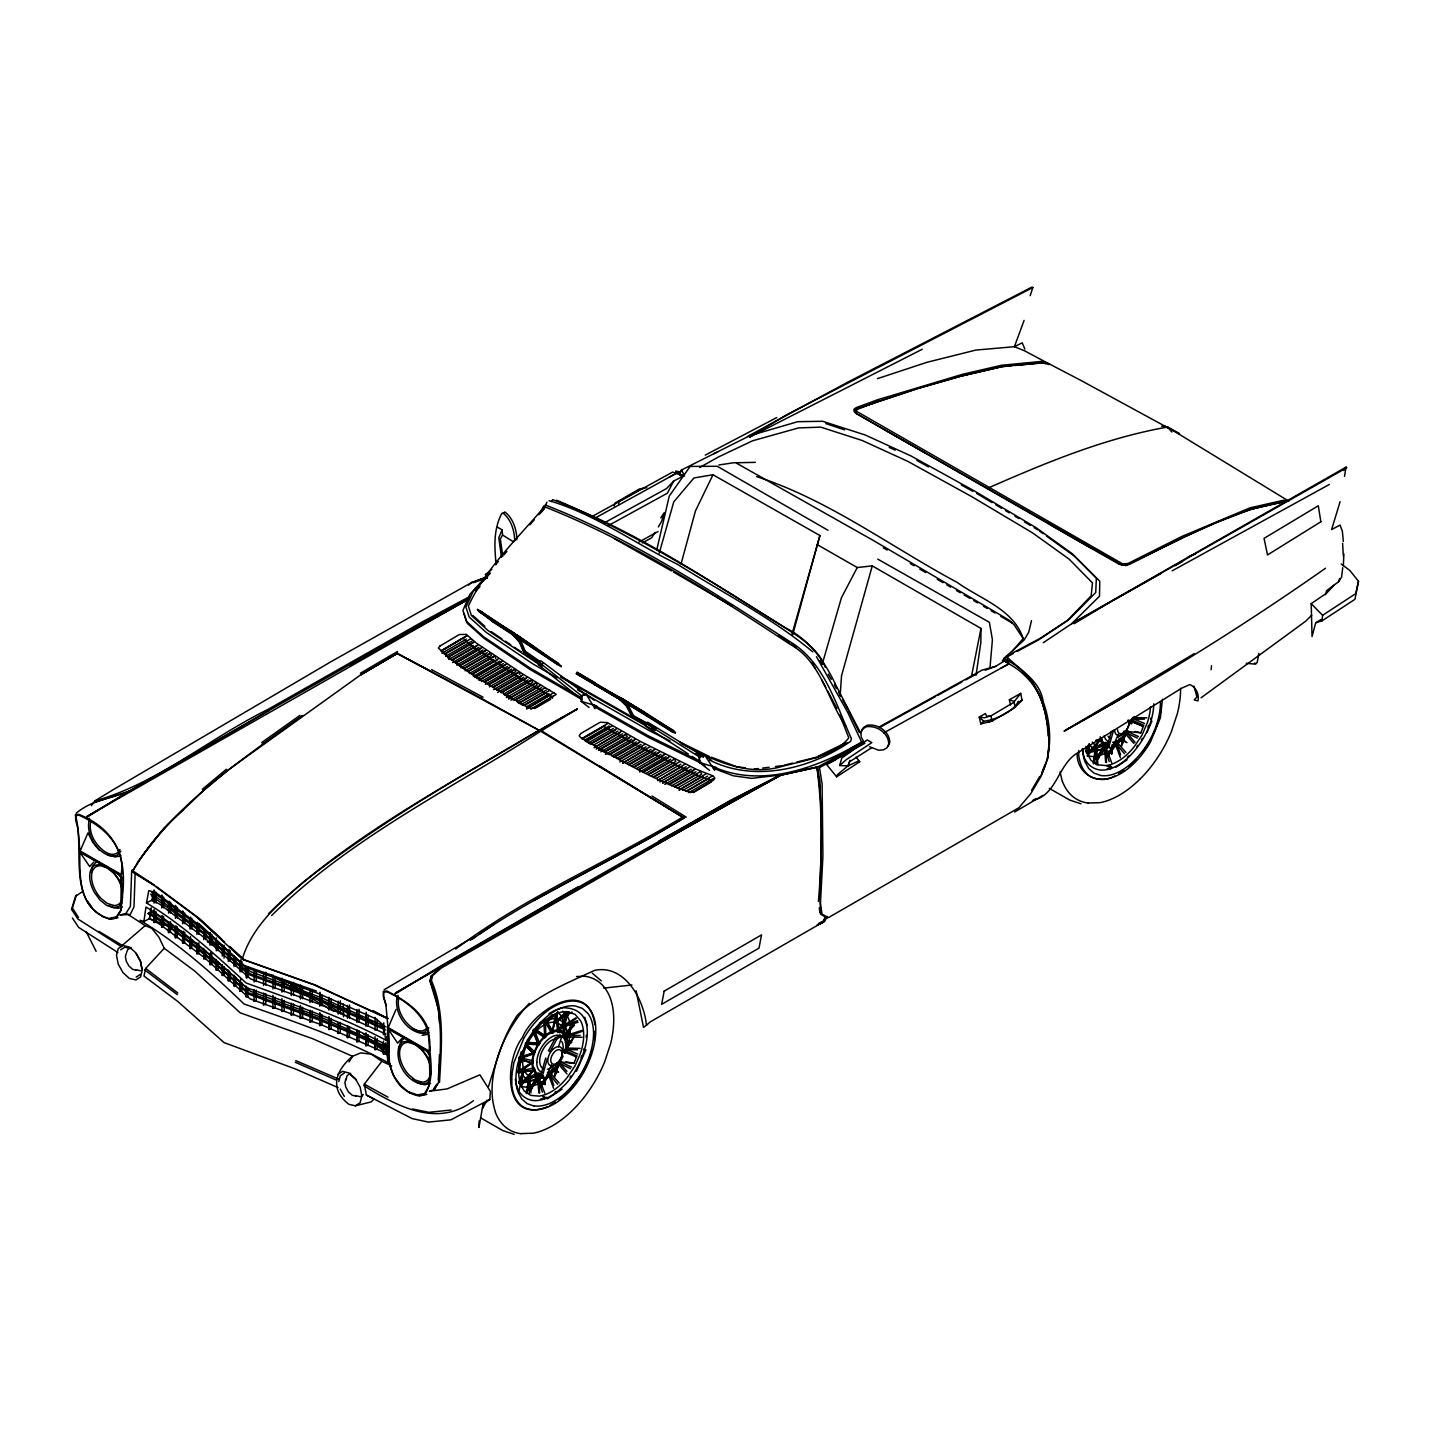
<?xml version="1.0" encoding="UTF-8"?>
<svg xmlns="http://www.w3.org/2000/svg" width="1430" height="1430" viewBox="0 0 1430 1430"><rect width="100%" height="100%" fill="white"/><g stroke="black" fill="none" stroke-linecap="round" stroke-linejoin="round"><path stroke-width="1.5" d="M122.158 898.094C127.502 858.626 116.706 829.74 78.918 814.385L75.361 814.85C85.371 848.741 65.566 904.421 109.484 918.954L116.634 917.381L121.014 910.481L122.158 898.094L121.3 875.857L79.883 852.226C79.705 874.588 78.757 902.634 101.137 915.45M135.135 873.212L134.009 906.817L130.273 914.413L119.888 915.075L125.929 913.395L130.398 906.334L131.721 870.173L154.315 885.063M155.941 911.571L155.924 922.314L153.975 922.475L154.011 909.587M154.029 903.134L154.065 890.229M154.458 910.517L153.975 922.475M154.494 901.919L154.512 891.158M155.977 902.974L155.995 892.231M163.556 916.362L163.521 927.105L161.679 927.319L161.697 916.558M161.733 907.961L161.769 895.073M162.162 915.343L161.679 927.319M162.18 906.745L162.216 896.002M163.574 907.764L163.61 897.003M170.51 921.617L170.474 932.36L168.543 932.521L168.561 921.778M168.597 913.18L168.633 902.419M169.008 922.708L168.543 932.521M169.044 911.947L169.08 901.204M170.528 913.019L170.563 902.259M177.374 926.819L177.338 937.58L175.407 937.723L175.425 926.98M175.461 918.382L175.497 905.476M175.89 925.764L175.407 937.723M175.908 917.166L175.944 906.405M177.392 918.221L177.427 907.478M184.613 932.235L184.577 942.996L182.629 943.157L182.665 932.396M182.7 923.798L182.736 910.91M183.219 931.234L182.629 943.157M183.237 922.636L183.272 911.875M184.631 923.637L184.667 912.894M191.745 939.76L191.727 948.358L189.958 948.519L189.993 937.776M190.029 929.16L190.047 918.418M190.547 936.489L189.958 948.519M190.565 927.891L190.601 917.148M191.781 929.017L191.799 918.257M198.806 942.924L198.77 953.667L196.929 953.774L196.947 943.031M196.983 934.433L197.018 923.673M197.501 943.907L196.929 953.774M197.519 933.146L197.554 922.404M198.824 934.326L198.859 923.565M203.721 948.287L203.703 959.029L205.545 958.922L205.562 950.324M203.757 939.689L203.793 928.946M205.598 939.582L205.616 930.984M211.801 953.756L211.765 964.517L209.924 964.624L209.942 953.864M209.978 945.266L210.013 932.378M210.496 952.594L209.924 964.624M210.514 943.997L210.55 933.236M211.819 945.159L211.855 934.416M218.093 961.443L218.075 970.04L216.234 970.148L216.27 959.387M216.288 950.789L216.323 937.901M218.129 950.682L218.164 942.084M224.045 966.752L224.01 975.349L222.258 975.403L222.294 964.66M222.329 956.062L222.347 945.302M224.063 958.154L224.099 945.248M230.087 972.114L230.051 980.712L228.3 980.765L228.335 970.023M228.353 961.425L228.389 950.664M228.961 970.845L228.3 980.765M228.997 960.084L229.032 949.341M230.105 961.371L230.141 950.61M235.736 977.28L235.718 985.878L233.966 985.931L234.002 975.171M234.019 966.573L234.055 955.83M234.538 976.047L233.966 985.931M234.574 965.304L234.592 956.706M235.771 966.519L235.807 957.921M241.777 982.642L241.759 991.24L239.99 991.294L240.026 980.533M240.061 971.935L240.079 961.192M240.58 979.264L239.99 991.294M240.597 970.666L240.633 959.923M241.813 971.882L241.849 961.139M247.819 988.112L247.783 996.71L246.031 996.764L246.067 986.021M246.085 977.423L246.121 966.662M246.782 986.897L246.031 996.764M246.818 978.281L246.836 973.991M247.837 977.369L247.873 966.609M256.256 990.15L256.22 1000.911L254.004 1001.34L254.129 989.578M254.057 981.981L254.183 970.219M256.274 981.552L256.31 970.809M265.783 993.725L265.748 1004.468L263.531 1004.79L263.656 993.028M263.585 985.431L263.638 972.543M265.801 985.127L265.837 972.221M275.132 997.175L275.096 1007.918L272.88 1008.239L272.916 995.334M272.933 988.899L273.058 974.992M275.15 988.577L275.186 977.816M284.195 1000.356L284.159 1011.117L281.853 1011.475L281.907 998.587M281.925 992.134L282.05 978.227M284.23 991.759L284.248 981.016M293.454 1003.86L293.418 1014.621L291.202 1014.942L291.327 1003.181M291.273 995.584L291.309 982.696M293.49 995.262L293.525 982.374M302.624 1007.328L302.588 1018.071L300.372 1018.392L300.407 1005.487M300.425 999.034L300.461 986.146M300.586 1006.577L300.372 1018.392M300.604 997.979L300.64 985.073M302.642 998.73L302.677 987.969M312.241 1010.938L312.205 1021.681L310.006 1022.003L310.203 1010.188M310.06 1002.644L310.096 989.757M312.276 1002.341L312.312 989.435M321.965 1014.496L321.929 1025.238L319.712 1025.56L319.748 1012.654M319.766 1006.219L319.82 993.314M319.927 1013.745L319.712 1025.56M319.945 1005.147L319.998 992.259M321.982 1005.898L322.018 995.137M331.134 1018.375L331.099 1029.117L328.882 1029.439L328.918 1016.533M328.936 1010.098L328.971 997.193M329.097 1017.624L328.882 1029.439M329.115 1009.026L329.15 998.283M331.152 1009.777L331.188 999.016M340.304 1022.361L340.269 1033.104L338.052 1033.425L338.088 1022.682M338.106 1014.085L338.141 1001.179M340.322 1013.763L340.358 1000.857M349.456 1026.561L349.438 1037.304L347.401 1037.626L347.436 1026.883M347.454 1018.267L347.49 1005.379M347.705 1025.757L347.401 1037.626M347.722 1017.159L347.758 1006.416M349.492 1017.963L349.528 1005.058M359.002 1030.744L358.966 1041.505L356.839 1041.773L356.874 1031.012M356.91 1022.414L356.946 1009.526M357.143 1029.904L356.839 1041.773M357.178 1021.306L357.214 1010.563M359.019 1022.146L359.073 1009.258M368.082 1034.677L368.046 1045.437L365.919 1045.705L365.955 1032.8M365.973 1026.347L366.009 1013.459M366.223 1033.836L365.919 1045.705M366.241 1025.238L366.294 1012.333M368.1 1026.079L368.136 1015.336M377.145 1038.609L377.109 1049.37L375 1049.638L375.035 1036.732M375.053 1030.279L375.089 1017.391M375.375 1042.112L375 1049.638M377.18 1030.011L377.198 1019.268M385.582 1043.024L385.546 1053.785L383.419 1054.035L383.455 1041.147M383.49 1034.694L383.776 1022.825M439.457 1054.679L438.367 1079.686M570.284 1033.658L570.302 1025.274A43.508 25.043 -60.2 0 0 562.634 1011.153M1078.685 750.482L1078.685 754.843A61.097 35.16 -60.2 0 0 1090.822 776.83C1102.387 782.46 1115.579 777.545 1125.392 770.627A61.097 35.16 -60.2 0 0 1150.471 741.973L1160.373 717.806L1162.447 699.306M1153.778 703.828C1153.259 723.509 1143.267 742.045 1129.825 756.023A49.657 28.564 -60.2 0 1 1106.087 769.733C1096.596 771.646 1087.158 766.087 1084.065 756.953A50.211 28.886 -60.2 0 1 1082.26 748.82M386.332 1005.755L383.705 997.032L383.758 992.098L387.137 991.848C411.143 1002.859 433.826 1022.521 429.25 1051.89L388.013 1028.152L385.957 1005.236L383.329 996.299L383.294 991.401L386.958 991.008C403.832 999.695 421.939 1010.921 428.41 1029.779C428.053 1050.836 436.668 1075.253 425.032 1094.325L417.792 1095.737C388.513 1088.623 385.385 1053.642 388.013 1028.778L429.25 1052.534L429.822 1074.377L428.678 1086.568L424.567 1093.521L417.506 1094.933L408.98 1091.966M621.031 698.251L594.272 683.415L621.031 698.251L618.725 698.519L576.63 673.655L644.126 712.641L671.617 730.998L628.056 703.614M544.812 1037.644L544.919 1019.644L553.464 1032.657L551.533 1033.032L545.474 1022.379L545.831 1036.321L544.812 1037.644L543.704 1020.18M659.212 553.231L673.762 501.876L693.943 477.96L712.98 474.76L819.926 535.535L817.388 544.687L857.249 567.531L872.282 565.887L980.98 628.431L980.855 642.463L976.047 675.21M479.068 1121.031L478.961 1127.43L483.018 1104.407L489.811 1099.491L490.383 1091.34L479.854 1074.824L447.143 1088.909L429.34 1091.233M544.848 1084.619L544.991 1077.666M1111.682 754.075L1111.879 745.388M701.272 754.986L647.826 722.239L645.341 723.026L645.252 725.975L688.295 753.968M1343.36 565.619L1343.86 553.821M544.991 1084.44L545.313 1078.935M1111.825 753.896L1112.361 744.923M589.017 707.457L581.17 701.326L581.527 695.784L538.413 661.804L541.094 660.91L589.124 697M840.161 695.248L841.555 675.657L872.282 565.887M675.568 472.257L679.965 473.133L681.556 469.97L749.856 435.667L797.69 421.689L822.625 421.278L865.275 435.024L910.928 455.92L974.581 491.044L1035.856 527.545L1072.303 553.732L1096.363 578.221L1095.72 592.574L1069.569 618.976L1040.951 637.941L1006.452 656.263L1002.323 660.785M254.004 1001.34L254.093 1000.321M263.531 1004.79L263.62 1003.771M272.88 1008.239L272.969 1007.238M281.853 1011.475L281.942 1010.474M291.202 1014.942L291.291 1013.924M989.935 668.346L992.42 639.728L989.381 622.3L877.716 559.112M586.175 1037.34L586.354 1035.302M439.546 1082.206C441.28 1048.208 445.231 1012.654 431.431 980.462L432.611 975.528L440.976 968.235L733.268 801.086L781.298 774.953L816.888 766.998C825.414 814.725 818.872 865.561 820.48 914.11L827.255 918.096M566.298 1012.422L564.117 1035.07L566.495 1012.744M1047.654 757.775L1049.173 741.866L1048.655 730.319M516.766 539.843C516.927 529.887 512.995 518.071 504.844 511.958L503.628 512.995M1311.203 603.657L1312.043 636.565L1315.707 622.819L1322.017 620.87L1322.589 615.311L1311.203 603.657L1326.575 593.182L1334.369 584.852M496.067 563.867C494.423 546.492 493.439 530.047 501.501 513.888L502.734 512.87C510.939 518.983 514.621 530.762 514.657 540.737L513.334 541.72L502.556 535.034L502.109 529.851L497.658 527.312M1258.918 653.403L1257.238 662.269L1255.915 663.877L1254.7 662.984M1211.103 669.758L1211.55 665.719M429.25 1051.89L429.644 1046.867M818.425 901.436C822.125 856.838 822.786 811.239 816.888 766.998M1342.734 567.692L1341.59 577.094L1338.605 581.706L1326.629 590.644L1325.503 594.648M121.318 875.231C125.912 845.97 103.049 826.129 79.115 815.243L75.629 815.636L75.665 820.212L78.114 829.346L79.883 851.583L121.318 875.231L121.639 870.244M127.216 913.949L145.199 925.621L151.705 928.267L158.945 937.186L164.218 948.287L145.663 968.414L143.983 976.047L177.838 1001.5L224.063 1042.613L295.706 1069.086L338.052 1087.587M543.114 1099.205L543.382 1097.239L544.669 1097.239L544.401 1098.991L540.415 1099.169M1109.948 768.661L1110.234 766.695L1111.521 766.695L1111.235 768.446L1107.267 768.625M143.894 921.581L145.967 907.049C182.754 929.286 214.625 958.583 246.192 987.504C293.597 1004.772 341.77 1021.038 386.35 1044.883L387.798 1061.435L389.836 1063.562C343.575 1038.466 293.633 1021.217 244.03 1004.003C211.944 973.097 178.375 943.246 139.997 920.312L143.894 921.581L149.435 918.596L172.154 927.73M388.209 1055.465L380.166 1050.585L321.661 1024.863L250.018 998.837L204.526 957.707L159.624 924.12L149.435 918.596L150.776 909.391M562.776 1033.836L565.905 1012.19M521.199 1086.871L523.237 1072.929L519.179 1082.671M526.401 1093.664L528.743 1077.648L529.332 1093.128M1088.051 756.327L1089.803 744.369M1093.253 763.12L1095.594 747.104L1096.256 764.8M1341.233 563.992L1349.849 570.481L1358.5 581.259L1354.961 599.295L1322.017 620.87M149.435 918.596L151.169 907.71M152.224 901.168L153.975 890.282L151.991 900.06L146.45 902.938C183.112 924.96 214.75 954.275 246.21 983.018C293.365 1000.249 341.377 1016.319 385.725 1040.128L386.94 1036.804M543.418 1083.261L544.419 1077.165M1110.931 748.659L1110.27 752.716L1119.44 739.256M310.006 1022.003L310.185 1020.931M146.45 902.938L148.809 890.586L155.941 892.66L200.665 926.122L245.889 967.413L317.8 993.296L376.126 1018.911L383.437 1025.131L385.725 1040.128M594.219 1039.592L594.898 1031.209M1160.338 713.052L1161.071 709.048M527.062 1092.377L529.744 1077.916L530.923 1093.056M980.98 628.431L971.453 676.515M1093.521 763.906L1096.596 747.372L1097.936 764.693M519.144 1090.232L522.701 1071.964L518.59 1083.457M1087.175 753.592L1089.142 743.457M89.5 818.3C85.157 833.887 96.15 852.423 111.755 856.427L117.242 855.283L120.781 851.225M557.843 1011.636L551.909 1033.032L555.698 1013.691M90.751 821.41C88.124 833.35 95.828 845.63 105.552 852.119A21.468 12.477 60 0 0 119.941 849.456M398.791 998.033C396.146 1009.973 403.868 1022.253 413.574 1028.742A21.486 12.495 60 0 0 427.105 1027.616M91.252 871.943L92.378 866.33L96.293 861.843M397.308 999.105L398.058 995.369M398.809 1050.389L400.311 1042.899A26.473 15.39 60 0 1 404.315 1038.466M1018.321 701.236C1014.031 711.282 995.155 720.166 983.715 721.221L980.748 723.902L979.282 717.074L985.342 713.552L986.843 716.323L991.008 715.84L1013.459 702.559L1020.698 693.371L1022.057 700.253L1014.371 708.011L991.812 721.238L980.748 723.902M397.183 996.585C393.786 1011.707 404.779 1029.225 419.794 1033.05L425.175 1031.852L428.803 1027.83M563.009 1037.072L573.984 1022.933M1358.5 581.259L1355.712 593.647L1322.589 615.311M656.674 550.192L669.276 496.049L690.136 466.412L717.306 466.287L827.952 530.262M554.322 1076.683L557.289 1063.956M570.266 1035.749L565.029 1053.123M1121.174 746.138L1124.141 733.411M483.465 1104.55L482.571 1108.339L487.04 1100.117M1031.477 620.709L1028.706 632.328L1024.13 639.979L1003.663 658.73C1034.104 671.903 1047.189 704.668 1048.011 735.86M383.419 1054.035L383.687 1052.927M431.413 975.904L430.126 981.105C443.765 1013.405 440.851 1049.084 438.349 1083.225L433.594 1089.91L430.108 1090.858M381.882 1061.328L371.335 1054.196L360.771 1052.909L352.513 1056.269C335.085 1070.873 329.347 1089.499 348.956 1104.353L355.355 1105.819L371.192 1101.904L373.999 1099.098L366.402 1095.023L364.293 1084.119L381.882 1061.328L391.749 1065.976M817.388 544.687L792.721 634.723M338.803 1081.491L340.304 1075.753L344.398 1073.018M551.909 1033.032L557.539 1011.779M1344.504 476.351L1346.059 467.127L1071.678 623.73L1043.274 642.696M338.052 1033.425L338.32 1032.424M681.038 563.992L695.463 510.903L712.98 474.76M791.809 634.866L819.926 535.535M126.305 953.256L125.375 956.688L126.287 961.282L128.879 965.965L132.579 969.308L136.368 970.273M345.846 1079.132L344.898 1082.564L345.81 1087.158L348.402 1091.841L352.191 1095.237L355.909 1096.149M839.66 765.568L841.77 758.061L867.224 739.953L871.853 742.617L846.417 759.545L839.66 765.568L848.044 765.854L858.34 761.082L859.716 761.779L836.639 776.812L826.647 764.55L851.225 750.893L843.664 755.094M551.497 1064.832L544.705 1080.258L540.647 1075.771L545.706 1057.932M544.705 1080.258L542.238 1076.683L547.279 1058.826M1118.349 734.287L1111.557 749.713L1107.499 745.227L1111.432 731.356M1111.557 749.713L1109.072 746.138L1113.577 730.265M822.25 664.11L841.412 597.794L857.249 567.531M614.131 505.916L614.954 503.11L639.246 489.078L644.036 488.327M488.47 1086.514C496.353 1062.222 502.627 1036.643 517.249 1015.371C538.61 994.243 567.799 982.893 594.683 970.344C624.803 964.124 644 999.588 646.449 1025.256L643.518 1027.366L636.135 990.775M76.416 895.126L72.43 907.979L78.489 917.488M1338.605 581.706L1339.606 578.453M558.522 1046.796L561.919 1035.981L560.346 1035.088L555.376 1037.948L548.494 1050.782L550.067 1051.676L556.949 1038.859L561.919 1035.981M554.661 1076.844L559.327 1062.49L555.305 1074.77M1121.513 746.299L1126.179 731.946L1122.157 744.226M581.063 1057.771L581.706 1055.805M1147.915 727.244L1148.558 725.26M1030.172 295.688L1032.853 287.537L1031.924 287.108L848.759 381.649L747.515 436.472M588.695 1059.987L592.091 1049.656M1156.227 727.37L1159.623 717.056M1171.527 731.195L1177.373 713.534A86.336 49.675 -60.2 0 0 1180.59 688.313M1340.089 501.716L1331.598 529.547L1340.053 525.096L1342.359 531.227L1343.342 541.434M836.639 776.812L837.372 774.685L848.044 765.854L849.974 760.26M565.923 1042.345L571.768 1025.578M565.887 1042.452L572.876 1022.557M583.744 1049.835L584.209 1048.494M1150.596 719.29L1151.061 717.949M1086.121 751L1088.176 745.245M518.053 1070.748L520.788 1061.757L518.607 1065.1M848.044 765.854L849.635 761.725L871.925 747.586M559.13 1061.846L573.966 1063.366L576.469 1056.913L574.896 1056.001M1123.873 731.088L1140.818 732.821L1143.321 726.369L1130.344 720.845M1041.701 773.058L1045.133 764.246M1041.058 775.239C1052.605 752.412 1051.658 725.385 1043.185 701.701C1040.271 680.215 1019.662 670.187 1006.452 656.263L1008.382 661.447L1009.58 660.857M388.013 1018.517L314.6 984.787L242.242 959.065C252.145 926.318 278.939 903.045 304.018 881.595C377.645 823.787 459.155 776.919 539.861 729.872L682.557 817.138L686.239 817.138L651.955 795.992M1024.094 320.427L1014.388 346.704L975.85 350.082L926.998 362.291L877.412 378.664M388.013 1028.152L396.003 1009.455M565.905 1038.716L572.411 1022.647M79.883 851.583L87.963 832.939L92.664 842.073L99.135 850.171M541.684 511.815L544.866 506.881C632.024 541.344 712.337 593.2 790.558 644.626C821.124 661.375 827.273 699.788 846.006 726.529M1086.031 752.126L1088.462 746.281M216.234 970.148L216.77 968.861M222.258 975.403L222.812 974.134M532.657 1031.012L538.538 1045.33L539.468 1043.185L534.177 1029.332M576.433 1071.285L585.96 1049.674M1146.753 732.875L1151.937 721.095M567.478 1012.44L558.522 1032.299L568.747 1013.37M434.613 1089.642L437.276 1083.797M530.512 1091.126L538.824 1072.875L529.618 1089.32M1098.294 758.544L1105.676 742.331L1096.47 758.776M888.066 746.263L889.746 742.635C889.961 731.606 877.43 723.365 867.116 725.296L863.505 727.495L861.736 730.962M543.668 509.169L546.957 502.145M531.352 1089.499L538.484 1074.359M1098.186 758.955L1105.336 743.815M540.165 513.424L543.65 506.095L545.509 505.112C632.757 538.931 712.658 592.163 791.398 642.553C824.627 663.18 836.121 704.954 851.404 738.631L850.671 741.312C811.096 768.589 754.54 783.139 709.387 759.938M544.866 506.881L543.186 508.168C516.659 539.378 485.717 568.371 468.379 606.052L471.4 615.508L488.023 630.541L542.006 666.308M582.779 1072.035L587.855 1061.704M1153.009 734.609L1155.547 729.443M679.965 473.133L681.556 469.97L684.595 475.904M559.952 1030.941L567.871 1015.425M680.698 475.904L678.678 473.241L683.576 476.065L673.727 480.998L667.399 493.189L608.358 525.579M132.633 871.567C145.663 848.008 163.753 827.452 183.541 809.326M827.327 916.558L824.341 921.796L818.121 924.852M646.449 1025.256L650.132 1021.95L823.251 921.992L825.485 918.149M1031.513 790.45L1039.664 776.544M537.519 1027.455L540.558 1022.325M540.254 1087.408L549.388 1072.125M1107.106 756.863L1115.221 743.278M224.528 942.156L198.841 918.543L152.384 884.151L132.096 871.567C173.084 804.84 240.794 760.403 302.91 715.357M825.503 917.059L822.965 921.313L818.425 923.53M655.012 532.335L651.723 537.751L642.374 542.882M658.3 526.919L661.572 521.503L664.271 512.583L660.821 517.875M145.199 925.621L121.032 946.481L77.935 919.025L71.5 909.391L75.576 896.27L82.493 891.623M349.045 1061.954L352.513 1056.269L312.705 1038.734L240.151 1012.798L194.838 971.149L164.218 948.287M552.248 1015.211L548.655 1021.038L556.181 1013.798M433.951 1088.427L436.061 1085.138M516.57 636.672L516.48 634.598L557.182 664.199L492.581 621.532L493.225 620.513L514.621 633.436L491.831 620.03L493.225 620.513M388.996 1051.676C344.416 1027.616 296.01 1011.528 248.57 994.136C216.859 965.232 185.042 935.613 148.059 913.52L151.759 912.34L159.552 916.487L204.544 950.342L250.411 991.258L321.679 1017.499L386.082 1046.617M564.528 1051.586L571.75 1040.629L565.297 1042.47L570.838 1042.13M569.98 1077.291L570.892 1075.914M1136.832 746.746L1137.744 745.37M564.403 1051.801L574.056 1037.286M580.651 1075.253L566.745 1093.146L559.058 1099.706M756.595 476.601C828.649 499.821 890.854 546.868 957.224 582.421C979.961 598.866 1013.763 609.234 1023.147 638.531L1012.78 650.811M1132.328 719.648L1134.473 716.43M1142.159 752.734L1145.359 747.926M1147.504 744.708L1149.631 741.491M558.933 1064.206C552.409 1074.27 543.007 1083.672 530.977 1086.425M1125.785 733.662C1118.975 744.333 1108.822 753.842 1096.077 756.416M594.129 700.164L586.157 694.176L581.527 695.784L582.242 700.057L538.502 664.753L540.236 662.197M541.613 1085.996L553.732 1068.121L541.273 1086.407M1108.465 755.451L1118.367 740.829M595.112 682.932L577.291 672.744L595.291 684.952L596.042 683.898M538.717 1026.454L542.042 1021.663M551.891 1015.014L547.458 1021.395L553.231 1015.264M557.378 664.843L558.397 663.395L477.495 609.43L478.818 611.557L561.347 666.595L558.397 663.395M1343.61 470.559L1346.059 467.127M489.132 574.199L485.414 574.681L491.849 569.408M551.39 501.519L552.695 499.678C635.26 529.994 710.192 581.742 785.159 627.699C808.862 639.21 823.769 660.106 834.941 683.2M91.377 805.626L94.773 800.961L113.739 789.378L330.813 661.804L471.9 582.385L486.057 577.309L487.255 577.881L481.678 580.115M137.352 862.433L163.932 828.113L202.881 791.237M627.556 704.061L672.279 731.91L673.387 730.408L577.094 672.118M1141.354 739.882L1142.463 738.38M565.565 1047.94L573.376 1037.608M85.8 817.978L130.899 790.021L269.323 710.102M394.019 994.708L439.296 966.859L577.72 886.94M521.557 1084.887L534.623 1068.711L521.843 1082.474M1087.104 755.934L1101.475 738.166L1087.265 753.467L1106.874 742.939L1087.068 753.163M502.109 529.851L498.802 537.734L501.483 557.307M520.717 1086.067L533.39 1070.73M1087.569 755.523L1101.636 738.488M594.04 747.747L621.299 731.374M482.035 582.082L486.057 577.309M122.283 902.384L118.744 906.566L113.256 907.603L106.589 905.369L99.921 899.953L94.559 892.695A23.506 13.656 60 0 1 94.63 865.454L100.029 864.381L106.696 866.598M495.567 564.761L498.409 561.436M504.075 554.769L506.899 551.444M1136.439 759.312L1128.985 766.534M93.701 862.04L89.697 866.598L79.883 852.226M681.27 743.636C712.069 759.616 746.102 776.848 781.674 766.534C804.089 760.313 833.493 756.738 848.812 737.898L839.803 715.054M529.887 524.774L534.32 519.751M538.752 514.746L544.669 508.061M487.451 575.003L469.844 594.344L462.927 610.378L466.323 621.21L483.233 636.511L529.797 667.864L580.401 697.25M490.419 573.073L473.08 591.609L465.894 607.071L469.183 617.009L486.093 632.31L532.657 663.752L557.021 677.909M673.727 480.998L666.577 488.542L604.586 522.701M475.672 591.073L479.979 586.586M564.439 1035.588L574.449 1025.167M566.53 1011.814L557.575 1021.109L572.072 1012.065M268.447 913.752C346.829 837.194 445.999 786.411 539.021 730.247L539.861 729.872M271.593 915.575C349.421 838.57 449.503 789.932 540.683 731.195L481.106 698.215M526.383 1090.697L541.416 1075.467M1094.737 758.633L1108.268 744.923M1311.739 615.168L1305.787 621.121L1201.075 697.786M563.295 1035.731L574.181 1025.203M565.583 1012.226L556.556 1020.841L569.247 1012.1M502.556 535.034L500.339 538.985L502.824 556.413M527.42 1042.256L539.932 1043.346L538.359 1044.794L525.525 1043.989M528.957 1088.909L543.454 1075.664M1095.791 758.365L1108.679 746.585M526.83 1090.75L543.346 1075.753M1095.326 758.722L1108.536 746.71M440.047 968.342L431.217 975.796L429.947 980.998L438.831 1010.42L439.457 1022.754M556.913 664.038L557.646 663.395L534.57 646.968L480.194 610.86L492.581 621.532L512.494 633.919L514.621 633.436M1127.323 757.149L1128.896 755.809M202.506 791.344L226.995 770.913M202.327 789.306L226.351 769.251M468.647 585.085L471.9 582.385M502.395 661.178L474.849 677.498L501.269 662.251M854.925 410.303L878.02 401.222M555.054 1092.198L555.966 1091.465M518.286 1072.858L533.354 1061.328L518.732 1071.052M226.637 771.02L361.522 674.263L397.218 653.439L397.397 651.526L360.396 673.208M455.67 949.055C525.883 896.27 607.696 862.362 682.557 817.138M518.893 1072.697L532.979 1062.293M671.439 730.784L672.172 730.247L644.859 712.319L618.743 696.803M261.69 742.563L299.96 715.357M261.958 744.422L302.177 715.894M1325.485 568.264C1241.472 627.287 1154.064 681.288 1064.26 731.016L1194.39 653.546M470.255 940.297L475.707 936.596M479.336 934.13C544.473 890.068 617.117 858.822 684.112 817.942L540.594 731.159M472.436 938.956L494.262 924.155M136.19 977.119L140.283 974.402M576.361 1018.321L563.617 1026.794L578.095 1022.164M547.261 1098.955L562.026 1089.177M1115.954 767.195L1127.019 759.866M120.674 949.824L124.857 947.143L130.523 948.519M337.82 1074.377L342.556 1071.374L349.045 1073.001L355.444 1078.756L360.146 1087.175L361.879 1096.006L360.092 1102.816L355.355 1105.819M1315.707 622.819L1321.07 619.476M575.754 1017.981L563.062 1025.828L577.613 1020.645M985.234 670.223L995.673 666.326L1004.593 660.857L1009.312 663.574M131.113 947.447L127.86 949.448A12.977 7.543 60 0 0 126.877 952.201M350.654 1073.322L347.401 1075.324A12.977 7.543 60 0 0 346.274 1079.739M542.524 730.14L577.398 708.94L541.041 729.282L542.524 730.14L541.041 729.282M749.731 436.972L786.464 414.861L1032.853 287.537M1074.091 623.73L1111.539 601.244L1346.81 467.664M519.698 1083.225L536.411 1073.251M1086.55 752.681L1103.263 742.706M471.918 938.009L384.134 989.757M76.183 813.295C91.895 799.585 112.201 798.655 130.345 790.772L268.769 710.853M361.129 674.692L397.218 653.439L430.484 671.028M443.854 649.524L461.675 639.049M693.318 792.56L711.139 782.085L711.228 780.762L695.212 774.434L638.173 746.049M1014.674 812.008L1042.917 795.384M360.771 674.799L397.218 653.439L538.699 730.104M440.798 650.882L467.127 635.581L441.566 650.865M455.652 662.787L481.981 647.468M459.834 665.486L486.146 650.185M468.271 671.171L494.601 655.87L495.709 658.318M506.47 663.949L478.943 680.269L505.344 665.022M488.309 684.559L514.621 669.258L515.73 671.707L489.418 686.9M492.564 687.33L518.893 672.011L519.912 674.424M505.273 695.23L531.513 679.983L532.603 682.432L506.381 697.59M519.09 702.934L545.313 687.687M554.018 692.477L526.49 708.905L551.015 694.748M581.724 738.649L607.965 723.401M590.447 743.85L616.67 728.603M604.247 751.983L630.469 736.736M618.6 759.58L644.93 744.279M649.917 746.835L622.479 763.209L646.932 749.088M633.508 767.07L659.748 751.823M638.513 769.519L664.736 754.271M648.237 774.363L674.549 759.062L675.764 761.564L651.222 775.721M685.024 764.21L657.586 780.583L682.021 766.48M689.921 766.712L662.483 783.086L686.936 768.983M685.828 791.362L712.14 776.061M441.906 653.224L466.359 639.121M444.605 653.903L470.935 638.71M445.284 653.939L466.037 641.963M445.624 656.316L471.954 641.105M474.099 641.891L447.858 657.049L448.877 659.445L473.241 645.377M448.448 657.139L472.973 642.964M451.576 660.124L477.906 644.93M452.255 660.159L476.78 646.002M452.595 662.519L478.907 647.325M456.331 662.716L480.855 648.541M456.76 665.129L483.09 649.935M460.424 665.468L484.949 651.311M460.943 667.828L487.255 652.634M463.999 668.311L490.329 653.099L491.437 655.566L465.108 670.759M464.768 668.4L489.203 654.279M468.861 671.153L493.386 656.996M469.38 673.512L493.815 659.409M121.979 897.45L121.3 875.857L120.835 909.945L116.545 916.791L109.484 918.31M472.257 673.888L498.498 658.73M472.847 673.977L497.372 659.802M473.366 676.336L499.606 661.196M503.396 663.574L477.173 678.732L476.154 676.426M481.338 681.538L507.578 666.398M484.323 681.842L510.546 666.702M484.895 681.931L509.438 667.774M485.324 684.255L511.565 669.115M488.989 684.595L513.513 670.438M493.243 687.258L517.678 673.137M493.582 689.618L518.035 675.496M496.568 690.029L522.79 674.889M497.14 690.118L521.682 675.961M497.569 692.424L523.809 677.284M500.822 692.585L527.062 677.445M501.412 692.674L525.936 678.517M503.807 693.943L528.171 679.894M505.863 695.212L530.387 681.055M534.927 683.665L508.508 698.913L536.053 682.593L537.144 685.042L510.921 700.182M514.442 700.289L540.683 685.131M515.032 700.378L539.557 686.203M517.338 701.594L541.702 687.544M519.662 702.917L542.31 689.85M521.968 704.15L546.332 690.082M523.63 705.437L549.853 690.297M524.202 705.526L544.955 693.55M526.508 706.76L548.995 693.782M530.78 709.101L553.249 696.106M534.731 708.511L550.693 699.306M582.993 738.238L602.513 726.976M582.493 738.738L604.962 725.761M584.727 740.114L609.251 725.957M585.889 741.151L612.129 725.993M586.747 741.294L609.234 728.317M588.892 742.617L613.416 728.46M591.287 743.904L615.651 729.836M593.432 745.209L617.957 731.052M595.917 746.657L620.28 732.607M596.185 749.07L622.586 733.822M624.821 735.306L598.58 750.446L599.706 749.266L625.929 734.126L627.234 736.575L600.815 751.84M604.997 751.966L629.361 737.916M605.355 754.432L631.774 739.185M608.876 754.54L635.099 739.399M609.627 754.629L633.99 740.561M611.879 756.005L636.404 741.848M613.506 757.078L639.746 741.938M614.364 757.239L638.71 743.171M616.509 758.561L641.033 744.404M619.458 759.616L642.016 746.603M619.798 761.976L646.128 746.782M626.501 763.441L651.025 749.284M628.503 764.532L654.743 749.392M629.361 764.675L653.725 750.607M631.506 765.997L656.03 751.84M634.276 767.07L658.622 753.002M636.511 768.446L661.035 754.289M639.353 769.572L663.717 755.505M639.621 771.968L666.04 756.72M643.143 771.86L669.365 756.72M643.893 771.95L668.257 757.9M646.146 773.326L670.67 759.169M649.005 774.345L671.564 761.314M653.421 776.919L679.75 761.707M654.189 777.008L674.871 765.068M656.406 778.278L680.841 764.174M659.802 781.96L686.221 766.712M664.807 784.409L691.226 769.161M668.418 784.462L694.748 769.269M669.276 784.605L693.729 770.484M671.51 785.874L696.035 771.717M674.156 786.804L700.396 771.646L701.683 774.113L677.159 788.27M675.014 786.947L697.5 773.97M706.313 773.666L678.964 790.111L703.399 775.99M683.075 790.29L707.6 776.133M686.579 791.362L709.137 778.331M688.813 792.631L713.248 778.528M552.034 902.205L395.216 993.171L659.534 842.485L780.744 775.275L817.352 767.159L864.453 741.866L861.629 742.009C818.3 767.678 761.511 788.967 712.515 766.373M553.964 901.079L731.034 800.46L780.369 775.06L817.352 767.159L819.962 781.424L820.248 797.475M1018.357 702.398L1022.057 700.253M1032.424 800.693L1036.017 798.619M1118.635 773.791L1124.373 770.466M549.871 1105.444L555.609 1102.119M1010.545 704.954L1009.365 699.788L1020.698 693.371M1064.26 731.016L1134.58 691.065M350.404 664.253L423.191 622.98L467.378 599.814L86.998 816.441L130.345 790.772L94.684 802.302M268.572 710.746L422.351 623.569L468.915 598.634M349.85 664.896L469.29 598.848M658.801 841.09L731.606 799.817L780.369 775.06L751.769 778.349L733.286 775.793L713.391 768.321M578.274 888.334L780.369 775.06M541.791 728.96L577.398 708.94M699.771 467.431L718.736 456.831L752.627 440.78L798.53 427.928L820.784 427.141L862.147 440.476L907.8 461.354L971.453 496.478L1032.71 532.979L1069.157 559.166L1092.484 582.922L1091.179 595.738L1066.959 621.013L1038.269 640.032L1017.105 651.454M864.846 743.332L819.479 767.624L822.089 783.712L822.911 856.177L820.463 903.349L822.053 914.163L828.453 917.613L1018.875 807.771L1030.78 793.65L1041.165 776.15L1047.85 758.311L1049.28 742.778L1048.762 731.016L1044.847 710.889L1039.628 694.265L1032.657 682.628L1022.236 672.636M1161.535 573.198L1071.678 623.73L1099.491 596.256L1099.777 581.17L1074.413 556.145L1046.635 536.178M864.56 741.705L851.065 748.069M828.542 763.495L836.103 759.294M591.43 516.856L672.601 472.061L683.576 476.065L677.105 472.865L594.433 518.447M879.432 726.815L982.017 670.152L995.673 666.326M879.504 727.566L935.613 696.517M937.508 695.481L961.997 681.931M965.768 679.858L977.083 673.601M1044.937 711.675C1040.361 691.191 1027.598 673.888 1008.865 663.842L883.776 732.875M669.097 477.28L677.105 472.865M639.031 542.006L658.032 531.549M1174.995 565.726L1182.699 561.472M1000.857 668.239L1008.865 663.842L1004.593 660.857L1008.865 663.842M534.034 900.435L647.665 839.303L684.112 817.942L599.438 765.962M1172.171 570.82L1329.328 484.466M489.811 1099.491L450.861 1119.833L428.428 1122.121L412.072 1118.564L366.402 1095.023M1003.663 658.73L1013.262 653.546M469.934 596.417L421.528 622.336L267.66 709.584C209.334 738.291 157.657 783.336 94.773 800.961M520.395 1083.886L540.022 1073.483L520.216 1083.708M705.276 455.098L776.794 417.542M749.785 437.097L922.207 349.278M535.464 1029.439L546.385 1036.428L544.526 1037.394L533.301 1030.315M703.113 756.113L704.793 755.237L711.497 760.331M485.414 574.681L489.132 572.787M473.455 1100.689C437.401 1128.324 396.718 1106.051 363.828 1085.692M817.013 925.067L823.251 921.992M817.835 756.381L845.434 742.957M815.583 758.132L847.293 742.796M1182.431 537.823L1125.696 565.565M1146.199 555.215C1191.262 534.409 1235.627 509.634 1285.07 501.072M544.365 1098.151L546.314 1097.257M713.731 453.739L717.753 451.898M988.648 487.827C1046.331 462.48 1105.283 438.009 1167.631 427.034L1171.885 432.039M1219.004 521.396L1183.164 537.394L1129.396 564.385L1126.071 565.243L1118.403 563.795M1188.223 556.878L1196.338 553.374M472.544 582.546L487.523 576.558M1218.181 521.879L1250.696 509.277L1284.319 501.608M856.659 408.873L920.545 387.673L963.981 375.161L1003.002 366.187L1043.096 362.326L1049.709 364.167L1079.632 379.737L1173.958 431.074L1288.841 501.179M519.626 1058.808L534.284 1053.642M473.384 582.707L487.255 577.881M582.242 1031.37L565.511 1037L565.529 1035.606L582.064 1030.404M988.791 716.376L984.448 717.806L979.282 717.074L983.715 721.221M1114.81 775.99C1098.383 785.803 1076.987 773.719 1077.201 754.522M547.958 1106.534C502.645 1125.249 504.254 1060.738 522.433 1037.554C533.229 1010.206 588.016 976.118 594.862 1024.649M539.771 664.11L523.648 652.205L519.483 642.356L511.511 633.097L521.146 641.391L525.132 651.133L539.378 661M921.278 387.244L857.589 408.444L856.141 411.089L1122.657 563.903L1128.002 563.492L1181.681 536.536L1250.052 507.847L1283.675 500.268L1287.161 501.287M645.341 723.026L699.341 756.899L704.793 755.237L714.66 770.341M519.126 1057.235L535.213 1052.355L518.947 1058.611L533.247 1063.312L519.126 1059.523M920.348 387.78L963.159 375.643L1002.162 366.563L1042.273 362.809L1046.188 363.971M646.789 487.63L641.659 488.631L618.654 501.608L618.761 504.522M784.051 765.211L792.542 763.102M796.778 762.065L815.851 757.346M1049.709 364.167L1048.136 364.543L1048.136 363.381L1024.416 350.725L1014.388 346.704L1022.2 342.843L1024.863 349.081M581.527 695.784L586.157 694.176L594.934 708.69M963.159 375.643L1001.983 366.67L1010.849 365.83M1250.696 509.277L1283.943 501.716M419.258 1096.059L426.784 1094.379M118.011 917.756L110.682 919.329L101.78 916.362M517.499 1071.535L534.248 1067.96M709.584 770.359L699.538 762.548L699.341 756.899L702.076 756.327M566.155 1043.829L571.821 1042.649M121.014 855.766L115.061 856.963L107.84 854.532M429.054 1032.389L423.101 1033.586L412.984 1028.813M430.555 1083.565L424.603 1084.762L417.363 1082.331M405.673 1037.858L401.651 1038.609L397.647 1043.167L388.013 1028.778L389.568 1064.045L393.625 1075.664M422.172 1035.392L427.945 1034.301M1096.059 740.525L1102.101 739.507L1095.612 740.4M519.126 1072.804L535.249 1070.033L517.928 1072.429M718.879 464.965L733.09 462.837L755.326 462.355M754.164 769.072L758.436 768.553M762.708 768.053L769.125 767.267M775.525 766.498L781.942 765.729M542.953 663.466L541.112 663.681L523.755 651.186L519.68 641.391L511.511 633.097M603.728 988.112L631.917 985.002M1034.39 799.888C1057.092 794.133 1058.432 763.745 1077.845 752.716L1181.645 688.205L1189.814 684.559C1195.873 686.9 1199.52 694.605 1197.929 700.879L1194.193 699.949L1196.946 696.857L1193.943 686.132M451.165 1110.002L428.839 1112.325L412.466 1108.983M646.092 725.117L631.899 716.716L626.251 705.902L616.062 696.106L626.626 704.936L632.275 715.751L656.352 728.406L650.65 725.242M1015.282 365.419L1026.383 364.382M1030.815 363.953L1041.898 362.916M616.062 696.106L628.02 704.99L633.562 715.751L646.861 723.133M576.522 976.547L584.727 976.225A86.515 49.782 -60.2 0 1 610.11 997.711A86.336 49.675 -60.2 0 1 610.521 1044.079L604.693 1061.739A86.515 49.782 -60.2 0 1 533.158 1133.221L520.86 1133.597M523.755 651.186L525.132 651.133M1087.712 803.052L1100.027 802.659A86.336 49.675 -60.2 0 0 1140.246 778.796M580.151 1035.409L565.529 1035.606L568.514 1035.856L565.511 1037L582.046 1037.268M549.102 500.697C594.594 513.871 634.849 543.507 677.337 564.224C722.758 592.789 771.485 617.492 812.848 651.919M1108.465 768.464L1111.235 768.446L1109.376 767.392M541.613 1099.009L544.401 1098.991M519.68 641.391L521.146 641.391M632.275 715.751L633.562 715.751M525.239 1043.203L539.932 1043.346M1132.006 719.076L1144.393 719.219M565.154 1049.62L577.541 1049.763M1132.56 717.502L1146.949 717.86M565.708 1048.047L580.097 1048.387M987.844 721.721L989.596 721.775M626.626 704.936L628.02 704.99M855.015 410.249L856.695 413.753L1091.34 548.405L1119.136 564.224L1125.785 565.511M1246.263 663.323L1255.004 664.092M1135.009 731.481L1140.818 732.821M566.03 1061.811L573.966 1063.366M745.352 767.874L736.522 766.677L711.175 757.149M1161.696 426.194L1167.631 427.034M1009.365 699.788L1014.085 701.451L1014.907 706.831M148.059 913.52L150.829 914.056M675.657 471.042L680.054 471.918M596.793 705.991L581.17 701.326M1106.909 765.944L1110.234 766.695M518.804 1057.449L532.979 1060.792M355.319 1095.523L359.967 1096.631A12.977 7.543 60 0 0 363.22 1094.522M135.689 969.594L140.426 970.756M716.573 767.606L699.538 762.548L699.341 756.899M1048.136 363.381L1041.523 361.433L1001.429 365.276L962.497 374.32L877.18 399.9L856.302 407.586L853.996 409.23L854.014 411.143L855.962 413.324L1122.282 565.297M1081.044 803.803L1069.747 800.085L1049.316 788.377M113.256 905.351L107.143 903.349L100.94 898.29A21.468 12.477 60 0 1 91.538 876.626A21.468 12.477 60 0 1 101.03 865.794L107.25 867.992L113.363 872.997A21.468 12.477 60 0 1 122.462 890.979M421.296 1081.974L415.165 1079.972L408.962 1074.913A21.468 12.477 60 0 1 399.56 1053.249A21.468 12.477 60 0 1 409.069 1042.416M514.192 1134.348L502.913 1130.63L480.605 1117.849M825.879 423.62L844.558 429.84M414.736 1043.221L408.05 1040.986L402.581 1042.023L399.042 1046.206C394.573 1061.704 405.727 1080.365 421.296 1084.226L426.676 1083.136A23.506 13.656 60 0 0 430.323 1079.006M409.069 1042.542L415.272 1044.615L421.385 1049.602A21.468 12.477 60 0 1 429.608 1063.741M534.016 1106.051L527.223 1103.692L521.807 1099.027L518.071 1092.127A55.216 31.764 -60.2 0 1 518.161 1062.311L527.402 1040.021L534.23 1029.886A54.912 31.585 -60.2 0 1 575.575 1006.041L582.26 1008.347L587.659 1013.119A54.912 31.585 -60.2 0 1 587.533 1060.971A55.252 31.782 -60.2 0 1 575.253 1082.26M316.513 991.151L244.137 965.429L199.199 923.887M316.531 985.699L243.797 959.87L229.354 946.588M275.615 983.214L300.765 992.474M307.057 994.797L319.623 999.427M252.502 994.368L267.178 999.785M275.561 1002.859L321.661 1019.84M556.592 500.214C637.19 534.695 712.033 581.456 785.892 628.342C801.622 638.567 818.318 648.952 825.36 667.399M176.283 929.393L184.542 932.717M207.261 941.852L217.592 946.017M1128.127 720.22L1143.321 726.369M561.275 1050.746L576.469 1056.913M672.279 731.91L675.175 733.143M295.742 1060.613L338.606 1079.042M1132.506 718.325L1144.536 723.526M565.654 1048.869L577.702 1054.071M295.188 1062.258L336.175 1080.008M327.828 1002.859L333.923 1005.522M344.094 1009.973L350.207 1012.637M354.265 1014.406L362.398 1017.963M368.511 1020.627L372.569 1022.414M316.173 985.806L387.655 1018.625M1131.934 719.969L1143.911 725.421M1126.483 731.105L1138.459 736.557M565.082 1050.514L577.077 1055.966M559.63 1061.65L571.625 1067.102M889.228 447.429L895.18 450.146M1125.535 732.607L1137.404 738.059M558.701 1063.151L570.552 1068.603M1127.001 742.617L1119.011 738.81L1123.408 742.492M558.165 1072.196L552.159 1069.336L556.556 1073.036M679.858 742.045L709.226 756.416M670.009 740.883L650.346 731.231L577.631 689.868M695.588 753.413L703.453 757.256M700.593 761.475L647.486 735.342L593.665 704.865M703.471 764.371L648.308 737.326L594.576 706.795M1109.662 765.747L1111.521 766.695M542.81 1096.292L544.669 1097.239M397.129 653.492L481.928 698.591M372.944 1010.617L387.459 1018.303M151.83 892.695L159.606 896.842L204.597 930.68L250.465 971.596L321.732 997.836L386.136 1026.955M151.991 900.06L159.767 904.207L204.579 937.848L250.357 978.799L321.714 1005.004L385.743 1034.015M431.592 669.633L483.036 697.197M628.914 704.436L644.126 712.641L671.617 730.998M533.301 1029.332L546.385 1036.428M364.293 1084.119L388.013 1097.185M916.898 460.46L928.463 466.841M961.264 484.931L972.829 491.312M628.449 703.381L644.126 712.641L621.121 697.983L622.783 700.217M150.561 894.072L158.033 898.272L203.042 932.128L248.623 973.187L320.159 999.284L384.652 1028.277M148.631 912.662L157.979 917.935L204.544 952.684M614.614 538.806L671.474 570.892M644.859 724.331L560.757 676.265M736.79 463.356L873.015 540.29L1009.509 620.37L1014.299 625.071L1023.147 638.531M651.812 729.211L560.775 677.212M883.669 429.215L924.817 452.702M604.908 727.084L636.314 744.994M504.218 694.64L513.62 700.003M517.392 702.148L523.023 705.365M334.084 1011.385L269.644 974.456M1107.499 745.227L1109.072 746.138M555.376 1037.948L556.949 1038.859M540.647 1075.771L542.238 1076.683M80.527 851.207L121.121 874.481M388.567 1027.83L429.161 1051.104M151.419 895.77L203.024 933.397L248.623 974.473L320.159 1000.571L385.76 1030.118M285.339 980.801L310.239 995.083M314.082 997.282L344.737 1014.871M1049.549 524.22L1090.697 547.922M869.619 746.746L878.61 750.232L883.525 749.838L887.047 747.711L888.727 744.172C888.942 733.143 876.411 724.939 866.115 726.833L862.487 729.032L860.806 732.571L861.253 737.004L863.649 741.598M584.942 740.829L590.751 744.19M594.612 746.424L608.161 754.236M581.295 699.181L530.619 669.83L484.144 638.441L467.324 623.301L463.946 613.309M883.275 547.797L887.136 550.05M910.249 563.545L914.092 565.779M919.865 569.158L925.657 572.536M937.204 579.275L942.978 582.654M946.839 584.906L950.682 587.14M956.473 590.519L960.317 592.771M964.178 595.023L969.951 598.384M973.794 600.636L977.655 602.888M983.429 606.266L987.29 608.519M991.133 610.753L994.994 613.005M1000.768 616.384L1012.315 623.123M673.369 571.964L732.303 606.284M535.696 661.679L539.557 663.913M576.093 673.655L623.837 701.737M388.263 1050.067L379.093 1044.704L320.106 1018.929L248.57 992.849L202.971 951.772M117.832 952.487L78.65 927.391L72.394 917.988M651.419 728.281L654.976 730.373L654.797 728.549M976.69 493.439L992.009 502.574M995.834 504.844L1001.59 508.276M1005.415 510.564L1009.24 512.834M1014.978 516.266L1018.821 518.536M1024.559 521.968L1030.297 525.382M1034.122 527.67L1037.966 529.94M595.291 684.952L643.84 713.767L643.554 711.8L621.121 697.983M98.885 931.413L121.872 945.123M380.702 1025.971L384.044 1027.956M132.096 871.567L153.957 885.17M577.291 672.744L593.915 683.093M519.966 638.835L557.182 664.199M519.769 637.691L534.302 647.129L533.569 648.505L519.698 637.851M692.031 756.416L695.767 758.847M454.418 662.162L482.017 680.448M492.581 621.532L479.64 611.718L534.302 647.129L516.48 634.598L517.964 636.511M477.495 609.43L481.195 611.897M491.187 631.595L501.876 638.817M505.433 641.212L510.778 644.823M514.335 647.236L521.45 652.044M526.794 655.655L532.139 659.266M554.125 661.59L561.347 666.595M778.421 635.099L789.217 642.678M791.022 643.929L796.403 647.772M1039.699 531.191L1043.167 533.694M562.455 1035.999L563.921 1037.072M1121.049 738.202L1125.517 741.509M554.197 1068.746L558.665 1072.053M156.049 886.35L199.217 918.435L221.686 939.099M168.257 905.691L175.175 910.91M190.744 922.618L194.212 925.228M144.734 969.951L177.302 994.654M145.663 968.414L177.856 993.028M480.194 610.86L492.295 620.405M416.398 1044.579L421.403 1048.637L426.766 1055.894A23.506 13.656 60 0 1 429.822 1062.508M108.358 867.956L113.363 872.032L118.815 879.325L122.319 887.547M409.624 1092.878L400.918 1085.745L393.608 1075.771M592.306 973.222L601.279 980.837M451.094 659.659L442.174 652.009L442.067 650.578M363.381 1033.801L371.639 1040.861M376.591 1045.115L388.156 1055.018M463.803 638.888L473.741 647.433L520.288 678.464L552.463 697L552.463 698.269M699.52 761.278L705.401 766.48M557.378 1012.172L562.115 1016.355L564.832 1029.082M243.904 968.092L248.82 972.489M211.086 958.529L216.002 962.908M472.794 615.454L484.877 626.322M350.153 1074.448L355.802 1079.561M229.712 946.481L244.155 959.78M524.792 1045.455L534.48 1054.393L525.597 1044.794M197.286 917.524L242.242 959.065M525.793 1043.471L534.838 1051.944M673.387 730.408L675.532 732.643M855.122 412.001L856.695 413.753M1125.035 733.375L1133.883 743.403M1115.632 740.758L1125.946 752.466M558.183 1063.902L567.031 1073.948M550.264 1072.965L559.112 1083.011M1125.821 731.713L1135.098 742.331M558.969 1062.258L566.924 1071.356M1115.865 743.475L1124.463 753.717M549.031 1074.019L557.611 1084.262M856.087 757.114L859.716 761.779M117.224 872.765L121.05 877.716M426.48 1050.996L428.982 1054.285M87.159 900.65L92.038 907.424M820.051 660.446L822.143 663.877M545.652 1019.554L553.464 1032.657M816.441 656.656L847.561 712.069L861.629 742.009M828.256 674.174L831.259 679.339M811.9 662.573L815.172 668.311M834.334 684.72L836.461 688.563M838.588 692.424L840.715 696.285M842.842 700.146L848.169 709.798M821.606 679.768L825.807 687.401M340.269 1089.052L344.326 1096.453M136.261 953.685L140.319 961.085L141.785 968.539M834.655 682.825L860.663 733.072M827.827 691.244L836.943 708.547M86.158 931.591L96.114 951.343M849.098 711.675L859.341 732.464M1115.186 743.761L1120.405 757.686M1111.664 762.726L1105.694 746.818L1106.48 762.44M548.333 1074.288L553.553 1088.23M544.812 1093.271L538.842 1077.362L539.628 1092.985M121.21 875.929L122.605 879.629M1116.347 742.76L1120.655 754.861M553.821 1085.406L549.513 1073.304A24.864 14.3 -60.2 0 0 560.775 1062.24M1109.233 761.582L1104.496 747.175L1105.676 762.404M542.381 1092.127L537.644 1077.719L538.824 1092.949M534.051 1031.405L538.538 1045.33M584.763 1017.231L587.319 1025.489M1060.059 771.896L1062.329 781.549M495.477 1112.093C488.434 1090.983 493.296 1068.317 500.911 1048.065A86.515 49.782 -60.2 0 1 529.297 1003.36M556.02 1013.906L559.72 1032.889L556.413 1013.62M991.008 715.84L991.812 721.238M1085.87 746.406L1086.746 752.627L1090.947 760.331L1097.543 764.836L1105.908 765.568A45.724 26.312 -60.2 0 0 1134.169 746.8L1141.837 735.449L1147.289 722.901A46.368 26.67 -60.2 0 0 1150.506 706.563M555.287 1013.781L557.879 1032.567M819.283 907.907L819.837 912.233M817.352 767.159L818.264 775.578M1342.609 543.239L1343.324 555.841M538.413 661.804L538.502 664.753M388.656 1029.26L389.228 1050.692M343.254 1003.896L343.54 1016.819M387.637 1027.938L387.941 1050.478M520.752 1133.686A86.515 49.782 -60.2 0 1 495.352 1112.183M541.13 1074.538A23.631 13.603 -60.2 0 1 534.766 1052.444A23.631 13.603 -60.2 0 1 556.788 1031.405A23.631 13.603 -60.2 0 1 564.653 1052.069M563.116 1056.109A23.631 13.603 -60.2 0 1 549.406 1072.321M536.84 1062.401A20.592 11.851 -60.2 0 1 554.393 1035.785A20.592 11.851 -60.2 0 1 564.582 1053.195M558.54 1064.403A20.592 11.851 -60.2 0 1 551.265 1070.856A20.592 11.851 -60.2 0 1 547.493 1072.536M548.905 1013.798A52.106 29.976 -60.2 0 1 563.206 1007.721C606.123 1008.508 582.475 1070.14 562.973 1086.568A49.657 28.564 -60.2 0 1 539.235 1100.278C529.744 1102.19 520.306 1096.631 517.213 1087.497A50.211 28.886 -60.2 0 1 515.408 1079.364M575.361 1082.063A54.912 31.585 -60.2 0 1 534.123 1105.855M541.577 1075.432A30.102 17.321 -60.2 0 1 522.665 1060.649A30.102 17.321 -60.2 0 1 543.883 1025.078A30.102 17.321 -60.2 0 1 564.975 1037.537M541.934 1072.411A20.592 11.851 -60.2 0 1 536.768 1062.454M537.233 1078.041A40.29 23.184 -60.2 0 1 529.94 1081.42M527.938 1081.956A40.29 23.184 -60.2 0 1 518.554 1081.598M541.327 1078.256A34.016 19.573 -60.2 0 1 519.591 1063.294M557.432 1019.107A34.016 19.573 -60.2 0 1 566.405 1043.686M519.34 1063.455A34.016 19.573 -60.2 0 1 519.555 1059.791M520.198 1055.841A34.016 19.573 -60.2 0 1 521.235 1051.765M535.589 1027.956A34.016 19.573 -60.2 0 1 543.257 1022.021M545.527 1020.823A34.016 19.573 -60.2 0 1 555.376 1018.75M565.494 1052.426A24.864 14.3 -60.2 0 0 567.12 1042.792A24.864 14.3 -60.2 0 0 549.674 1032.389A24.864 14.3 -60.2 0 0 532.103 1063.008A24.864 14.3 -60.2 0 0 540.88 1075.753M562.776 1051.068A16.677 9.599 -60.2 0 0 563.188 1047.314A16.677 9.599 -60.2 0 0 561.633 1041.38M557.253 1062.562A16.677 9.599 -60.2 0 1 547.386 1069.265M543.883 1068.943A16.677 9.599 -60.2 0 1 539.682 1060.863A16.677 9.599 -60.2 0 1 555.484 1038.913M529.243 1086.961A43.168 24.828 -60.2 0 1 521.432 1086.246M415.898 1081.42A26.473 15.39 60 0 1 412.948 1079.149M430.788 1071.392A21.468 12.477 60 0 1 430.233 1075.646M429.572 1077.434A21.468 12.477 60 0 1 421.296 1082.099M122.515 906.942A26.473 15.39 60 0 1 109.341 905.708M1171.545 731.284A86.336 49.675 -60.2 0 1 1140.318 778.796M1087.819 802.963A86.336 49.675 -60.2 0 1 1062.49 781.513M1082.796 748.945A55.216 31.764 -60.2 0 0 1084.923 761.582L1088.659 768.482L1094.075 773.147L1100.868 775.507A54.912 31.585 -60.2 0 0 1142.087 751.715A55.252 31.782 -60.2 0 0 1154.385 730.444A54.912 31.585 -60.2 0 0 1160.391 702.076M1108.411 744.887A30.102 17.321 -60.2 0 1 1092.306 742.063M1128.145 720.309A8.312 4.791 -60.2 0 1 1128.967 723.133A8.312 4.791 -60.2 0 1 1123.229 733.054A8.312 4.791 -60.2 0 1 1117.545 729.729M1129.503 721.435A10.528 6.06 -60.2 0 1 1122.05 734.376A10.528 6.06 -60.2 0 1 1114.667 730.015M1132.131 719.254A23.631 13.603 -60.2 0 1 1130.737 723.723M1126.929 731.141A23.631 13.603 -60.2 0 1 1116.258 741.777M1107.982 744.011A23.631 13.603 -60.2 0 1 1100.206 736.718M1132.381 718.79A20.592 11.851 -60.2 0 1 1131.416 722.74M1127.859 730.462A20.592 11.851 -60.2 0 1 1112.594 742.295M1108.858 741.83A20.592 11.851 -60.2 0 1 1104.175 735.95M1104.067 747.497A40.29 23.184 -60.2 0 1 1085.406 751.054M1108.179 747.711A34.016 19.573 -60.2 0 1 1089.624 744.673M1133.4 717.878A24.864 14.3 -60.2 0 1 1131.648 723.83M1127.627 731.695A24.864 14.3 -60.2 0 1 1116.24 742.957A24.864 14.3 -60.2 0 1 1112.594 744.655M1124.105 732.017A16.677 9.599 -60.2 0 1 1118.206 737.236M1110.717 738.398A16.677 9.599 -60.2 0 1 1108.089 736.253M1094.022 756.559A43.168 24.828 -60.2 0 1 1088.284 755.701M1107.428 745.388A24.864 14.3 -60.2 0 1 1099.438 738.524M122.605 896.985A21.468 12.477 60 0 1 113.256 905.476M511.869 1074.484L511.833 1085.388A61.097 35.16 -60.2 0 0 523.988 1107.374C535.535 1113.005 548.727 1108.089 558.54 1101.171A61.097 35.16 -60.2 0 0 583.619 1072.518C591.448 1058.164 596.757 1042.005 595.613 1025.489A61.097 35.16 -60.2 0 0 583.458 1003.503C571.893 997.8 558.79 1002.948 548.888 1009.705A61.097 35.16 -60.2 0 0 523.809 1038.359L513.924 1062.633L511.869 1074.484M519.966 1060.846L518.447 1072.804L519.894 1083.171L524.095 1090.876L530.691 1095.38L539.056 1096.113A45.724 26.312 -60.2 0 0 567.317 1077.344L574.985 1065.976L580.437 1053.445A46.368 26.67 -60.2 0 0 580.526 1020.645L575.128 1014.388L567.513 1011.743A47.047 27.063 -60.2 0 0 539.271 1025.596L530.87 1036.107L524.22 1048.262L519.966 1060.846M664.181 991.115L661.643 1004.325L759.008 948.108L761.547 934.898L664.181 991.115M142.249 970.076L140.569 976.94L135.832 979.943L129.326 978.424L122.944 972.561L118.225 964.124L116.491 955.312L118.279 948.501L123.016 945.498L129.415 947.071L135.904 952.881L140.605 961.3L142.249 970.076M520.788 1061.757L519.43 1064.903L520.788 1061.757M580.687 733.59L579.222 735.717L580.812 737.791C616.312 757.793 651.74 779.422 690.44 792.542L693.943 791.791L713.373 780.262L714.839 778.242L713.356 776.007L696.964 769.572L640.3 741.401L607.303 722.597L600.207 722.222L580.687 733.59M439.85 646.092L438.384 648.005C464.106 673.012 497.533 689.242 528.171 707.618L531.781 708.511L535.285 707.564L556.252 694.372L522.611 673.923L476.422 643.125L466.287 634.348L459.28 634.562L439.85 646.092M1320.855 521.771L1267.516 554.929L1264.031 538.377L1318.299 505.773L1320.855 521.771M1168.954 427.659L1163.895 425.997L1179.518 433.719L1168.954 427.659M555.215 1064.921A10.528 6.06 -60.2 0 0 562.651 1051.979A10.528 6.06 -60.2 0 0 555.233 1047.636A10.528 6.06 -60.2 0 0 547.815 1060.577A10.528 6.06 -60.2 0 0 555.215 1064.921M562.115 1053.678A8.312 4.791 -60.2 0 0 556.431 1050.353A8.312 4.791 -60.2 0 0 550.711 1060.274A8.312 4.791 -60.2 0 0 556.395 1063.598A8.312 4.791 -60.2 0 0 562.115 1053.678"/></g></svg>
